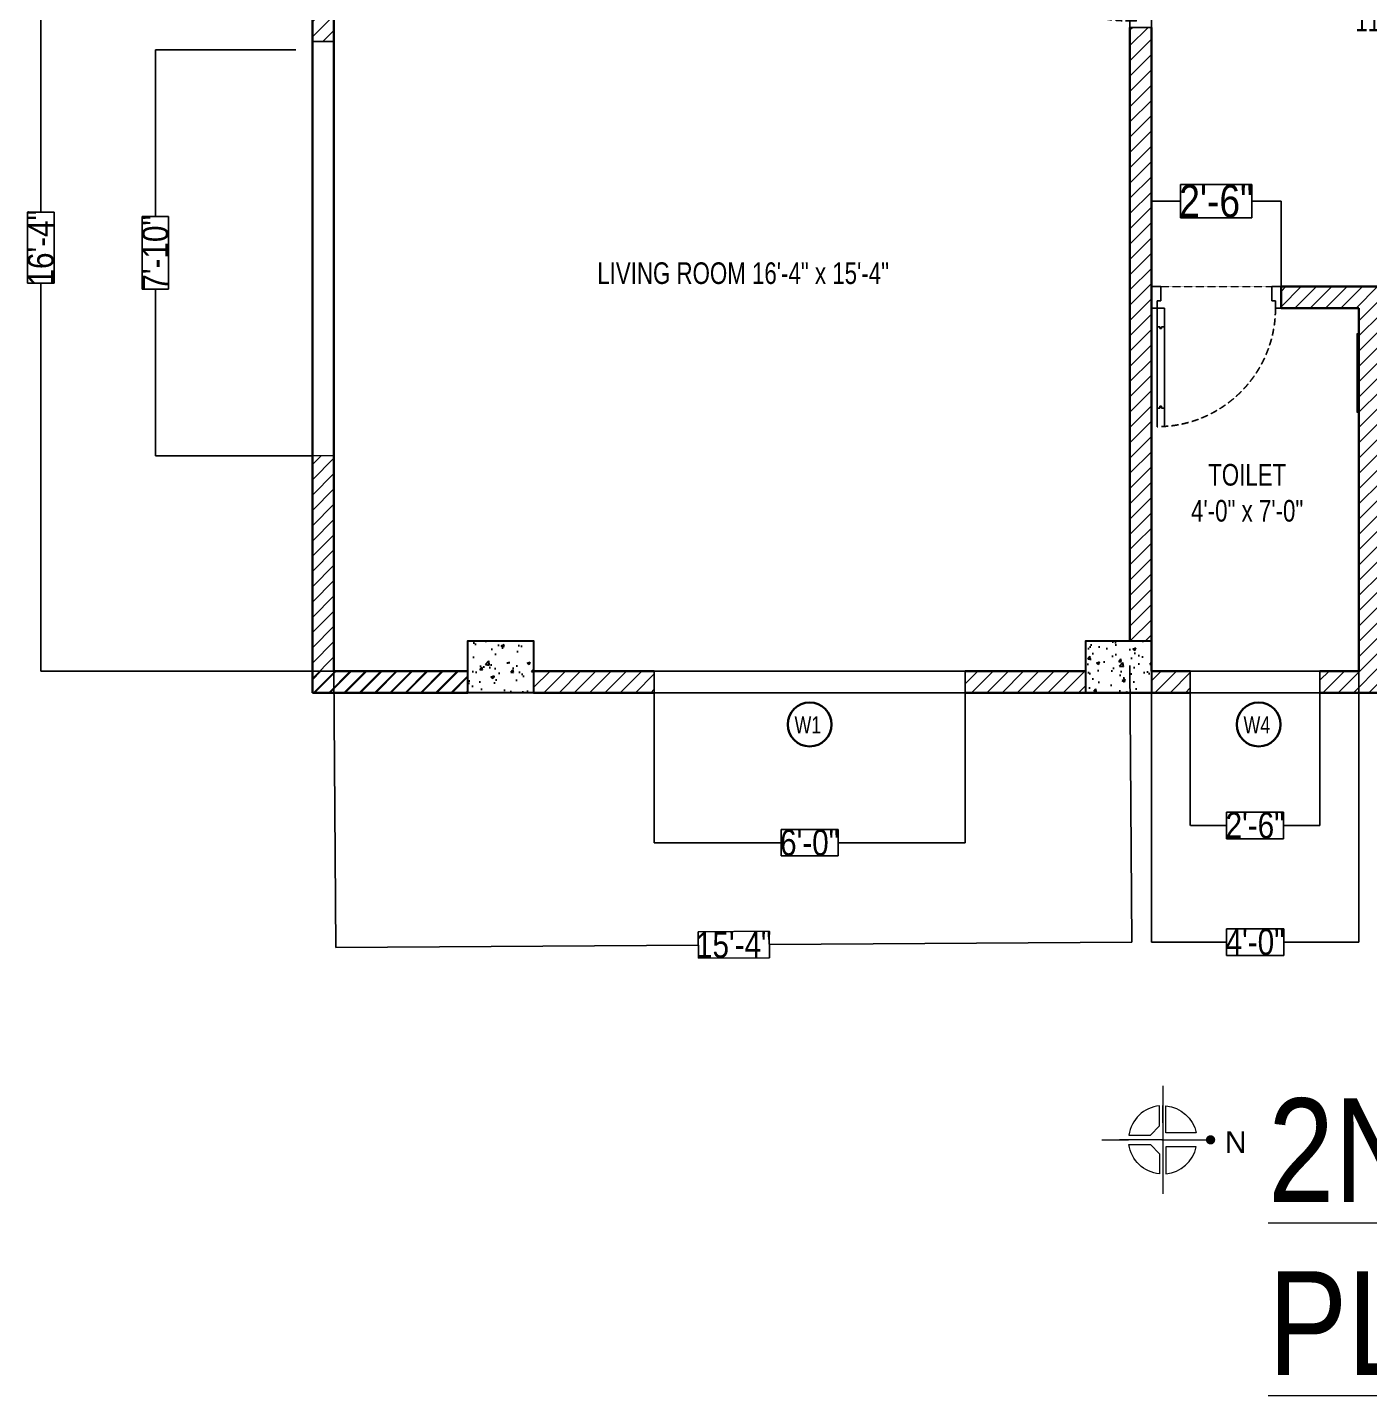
# Model space of a CAD drawing. Header units: feet. Extents: x 148946 to 3067997, y -35197 to 1690597.
# Drawn here: x 1116901 to 1427556, y 1110437 to 1427142 of the extents above; entities that cross this region are included whole.
import ezdxf

# ---------------------------------------------------------------- set-up
doc = ezdxf.new("R2010")
doc.units = ezdxf.units.FT
doc.header["$MEASUREMENT"] = 0
doc.header["$PDMODE"] = 35
doc.header["$PDSIZE"] = -10
doc.linetypes.add('DASHED2', pattern=[9.525, 6.35, -3.175])
doc.linetypes.add('HIDDEN', pattern=[0.375, 0.25, -0.125])
for name, color, linetype, lineweight in [('A-brick wall', 7, 'Continuous', 35), ('A-Text', 255, 'Continuous', 18), ('A-window sill', 66, 'Continuous', 15), ('col', 1, 'Continuous', 30), ('DIM', 13, 'Continuous', 9), ('FH_wall', 139, 'Continuous', 60), ('FURNITUR', 224, 'Continuous', 0), ('Glass', 209, 'Continuous', 5), ('Hach', 252, 'Continuous', 5), ('Hatch', 252, 'Continuous', 5)]:
    doc.layers.add(name, color=color, linetype=linetype, lineweight=lineweight)
doc.layers.add('D1', color=191, linetype='Continuous')
doc.layers.add('D2', color=40, linetype='Continuous')
doc.styles.add('ARIAL', font='arial.ttf', dxfattribs={"width": 0.9})
doc.styles.add('RS', font='arial.ttf')
doc.styles.get("Standard").update_dxf_attribs({"font": 'ARIALN.TTF'})
doc.dimstyles.new('latest', dxfattribs={"dimtxt": 960, "dimasz": 4, "dimexe": 2, "dimexo": 1.5, "dimgap": -1.5, "dimtad": 0, "dimdec": 1, "dimlfac": 0.001, "dimzin": 3, "dimdsep": 46, "dimlunit": 4, "dimtxsty": 'Standard', "dimcen": 0.09, "dimdle": 4, "dimclrd": 256, "dimclre": 256, "dimclrt": 7, "dimadec": 0, "dimazin": 0, "dimtfac": 600, "dimtdec": 1, "dimtofl": 0, "dimtmove": 2, "dimatfit": 3, "dimfxl": 2, "dimfrac": 1, "dimtolj": 1, "dimtzin": 0, "dimlwd": -1, "dimlwe": -1, "dimarcsym": 0})
doc.dimstyles.new('naya', dxfattribs={"dimtxt": 60, "dimasz": 4, "dimexe": 2, "dimexo": 1.5, "dimgap": -1.5, "dimtad": 0, "dimdec": 1, "dimlfac": 0.001, "dimzin": 3, "dimdsep": 46, "dimlunit": 4, "dimtxsty": 'Standard', "dimcen": 0.09, "dimdle": 4, "dimclrd": 256, "dimclre": 256, "dimclrt": 7, "dimadec": 0, "dimazin": 0, "dimtfac": 480, "dimtdec": 1, "dimtofl": 0, "dimtmove": 2, "dimatfit": 3, "dimfxl": 2, "dimfrac": 1, "dimtolj": 1, "dimtzin": 0, "dimlwd": -1, "dimlwe": -1, "dimarcsym": 0})
pattern_1 = [(50, (892854.4, 6006608.3), (7172.602, -627.521), [750, -8250]), (355, (892854, 6006608), (-1387.513, 7521.921), [600, -6600]), (100.4514, (893452, 6006556), (5785.094, 6894.395), [637.402, -7011.421]), (46.1842, (892854, 6008608), (10672.41, -1655.19), [1125, -12375]), (96.6356, (893744, 6008470), (9346.627, 9741.179), [956.103, -10517.13]), (351.1842, (892854, 6008608), (9346.62, 9741.186), [900, -9900]), (21, (893854.4, 6008108.3), (5969.0705, -4026.189), [750, -8250]), (326, (893854, 6008108), (2433.153, 7251.5), [600, -6600]), (71.4514, (894352, 6007773), (8402.226, 3225.305), [637.402, -7011.421]), (37.5, (892854.4, 6006608.3), (121.5986, 3328.9385), [0, -6520, 0, -6700, 0, -6625]), (7.5, (892854.4, 6006608.3), (2630.6954, 3944.117), [0, -3820, 0, -6370, 0, -2525]), (327.5, (890624.4, 6006608.3), (5338.2244, -225.5487), [0, -2500, 0, -7800, 0, -10350]), (317.5, (889624.4, 6006608.3), (5831.8617, 1001.05), [0, -3250, 0, -5180, 0, -7350])]
pattern_2 = [(45, (892854.4, 6006608.3), (-1767.767, 1767.767), [])]
pattern_3 = [(45, (-53942944.5, -35142858), (-1767.76695, 1767.76695), [])]

# ---------------------------------------------------------------- blocks, each defined once
blk = doc.blocks.new('door room')
at = {"layer": 'D1', "ltscale": 0.5}
for points in [[(1101.42, -1673.76), (1099.92, -1673.88), (1099.92, -1710.76), (1101.42, -1710.76)], [(1062.92, -1710.76), (1064.42, -1710.76), (1064.42, -1712.26), (1064.92, -1712.26), (1064.92, -1715.76), (1062.92, -1715.76)], [(1100.92, -1715.76), (1102.92, -1715.76), (1102.92, -1710.76), (1101.42, -1710.76), (1101.42, -1712.26), (1100.92, -1712.26)]]:
    blk.add_lwpolyline(points, close=True, dxfattribs=at)
at = {"layer": 'D1', "linetype": 'DASHED2', "ltscale": 0.25}
blk.add_arc((1101.42, -1710.76), 37, 90, 180, dxfattribs=at)
blk = doc.blocks.new('SRER')
at = {"layer": 'D2', "ltscale": 0.5, "extrusion": (1.66344e-08, -4.74122e-09, 1)}
for p, q in [((78.18, -4594.51, 0), (78.18, -4599.51, 0)), ((80.32, -4594.51, 0), (78.18, -4594.51, 0)), ((80.32, -4597.79, 0), (80.32, -4594.51, 0)), ((106.04, -4594.51, 0), (108.18, -4594.51, 0)), ((106.04, -4597.79, 0), (106.04, -4594.51, 0)), ((108.18, -4594.51, 0), (108.18, -4599.51, 0)), ((79.47, -4597.79, 0), (80.32, -4597.79, 0)), ((79.47, -4599.51, 0), (79.47, -4597.79, 0)), ((106.9, -4597.79, 0), (106.04, -4597.79, 0)), ((106.9, -4599.51, 0), (106.9, -4597.79, 0)), ((78.18, -4599.51, 0), (79.47, -4599.51, 0)), ((79.47, -4599.51, 0), (79.47, -4626.93, 0)), ((81.18, -4599.51, 0), (79.47, -4599.51, 0)), ((81.18, -4626.88, 0), (81.18, -4599.51, 0)), ((108.18, -4599.51, 0), (106.9, -4599.51, 0)), ((79.47, -4603.79, 0), (80.11, -4603.79, 0)), ((80.11, -4603.79, 0), (80.11, -4604.22, 0)), ((80.11, -4604.22, 0), (80.54, -4604.22, 0)), ((80.54, -4604.22, 0), (80.54, -4603.79, 0)), ((80.54, -4603.79, 0), (81.18, -4603.79, 0)), ((79.47, -4622.65, 0), (80.11, -4622.65, 0)), ((80.11, -4622.22, 0), (80.54, -4622.22, 0)), ((80.11, -4622.65, 0), (80.11, -4622.22, 0)), ((80.54, -4622.22, 0), (80.54, -4622.65, 0)), ((80.54, -4622.65, 0), (81.18, -4622.65, 0))]:
    blk.add_line(p, q, dxfattribs=at)
at = {"layer": 'D2', "linetype": 'DASHED2', "ltscale": 0.25, "extrusion": (-1.66344e-08, 4.74122e-09, -1)}
blk.add_ellipse((79.47, -4599.51, 0), major_axis=(19.39, 19.39, 0), ratio=1, start_param=0.785398, end_param=2.356194, dxfattribs=at)
at = {"layer": 'DIM', "linetype": 'HIDDEN', "ltscale": 0.2}
blk.add_line((80.32, -4594.51, 0), (106.04, -4594.51, 0), dxfattribs=at)
blk = doc.blocks.new('*D81')
at = {"ltscale": 0.2, "transparency": 16777216}
for p, q in [((1187856, 1278141), (1188297, 1214150)), ((1372056, 1279409), (1372496, 1215418)), ((1288603, 1217908), (1272148, 1217794)), ((1272148, 1217794), (1272190, 1211665)), ((1288645, 1211778), (1288603, 1217908)), ((1188301, 1214152), (1272169, 1214730)), ((1372492, 1215420), (1288624, 1214843)), ((1272190, 1211665), (1288645, 1211778))]:
    blk.add_line(p, q, dxfattribs=at)
for points in [[(1188301, 1214153), (1188301, 1214151), (1188297, 1214152)], [(1372492, 1215421), (1372492, 1215420), (1372496, 1215420)]]:
    blk.add_solid(points, dxfattribs=at)
at = {"layer": 'Defpoints', "color": 0, "ltscale": 0.2, "transparency": 16777216}
for p in [(1187856, 1278142), (1372056, 1279410), (1372496, 1215420)]:
    blk.add_point(p, dxfattribs=at)
at = {"color": 7, "ltscale": 0.2, "transparency": 16777216, "insert": (1280396, 1214786), "char_height": 960, "attachment_point": 5, "rotation": 0.39453}
blk.add_mtext('\\A1;{\\H6.25x;15\'-4"}', dxfattribs=at)
blk = doc.blocks.new('*D82')
at = {"ltscale": 0.2, "transparency": 16777216}
for p, q in [((1377056, 1278141), (1377056, 1215408)), ((1425056, 1278141), (1425056, 1215408)), ((1407702, 1218475), (1394409, 1218475)), ((1394409, 1218475), (1394409, 1212345)), ((1407702, 1212345), (1407702, 1218475)), ((1377060, 1215410), (1394409, 1215410)), ((1425052, 1215410), (1407702, 1215410)), ((1394409, 1212345), (1407702, 1212345))]:
    blk.add_line(p, q, dxfattribs=at)
for points in [[(1377060, 1215411), (1377060, 1215410), (1377056, 1215410)], [(1425052, 1215411), (1425052, 1215410), (1425056, 1215410)]]:
    blk.add_solid(points, dxfattribs=at)
at = {"layer": 'Defpoints', "color": 0, "ltscale": 0.2, "transparency": 16777216}
for p in [(1377056, 1278142), (1425056, 1278142), (1425056, 1215410)]:
    blk.add_point(p, dxfattribs=at)
at = {"color": 7, "ltscale": 0.2, "transparency": 16777216, "insert": (1401056, 1215410), "char_height": 960, "attachment_point": 5}
blk.add_mtext('\\A1;{\\H6.25x;4\'-0"}', dxfattribs=at)
blk = doc.blocks.new('*D84')
at = {"ltscale": 0.2, "transparency": 16777216}
for p, q in [((1187855, 1474142), (1120031, 1474142)), ((1120033, 1474138), (1120033, 1384370)), ((1123098, 1384370), (1116968, 1384370)), ((1116968, 1384370), (1116968, 1367914)), ((1123098, 1367914), (1123098, 1384370)), ((1116968, 1367914), (1123098, 1367914)), ((1120033, 1278146), (1120033, 1367914)), ((1187855, 1278142), (1120031, 1278142))]:
    blk.add_line(p, q, dxfattribs=at)
for points in [[(1120032, 1474138), (1120033, 1474138), (1120033, 1474142)], [(1120032, 1278146), (1120033, 1278146), (1120033, 1278142)]]:
    blk.add_solid(points, dxfattribs=at)
at = {"layer": 'Defpoints', "color": 0, "ltscale": 0.2, "transparency": 16777216}
for p in [(1120033, 1474142), (1187856, 1474142), (1187856, 1278142)]:
    blk.add_point(p, dxfattribs=at)
at = {"color": 7, "ltscale": 0.2, "transparency": 16777216, "insert": (1120033, 1376142), "char_height": 960, "attachment_point": 5, "rotation": 90}
blk.add_mtext('\\A1;{\\H6.25x;16\'-4"}', dxfattribs=at)
blk = doc.blocks.new('*D94')
at = {"ltscale": 0.2, "transparency": 16777216}
for p, q in [((1179031, 1421910), (1146531, 1421910)), ((1146533, 1421906), (1146533, 1383392)), ((1149598, 1383392), (1143468, 1383392)), ((1143468, 1383392), (1143468, 1366514)), ((1149598, 1366514), (1149598, 1383392)), ((1143468, 1366514), (1149598, 1366514)), ((1146533, 1328000), (1146533, 1366514)), ((1182855, 1327996), (1146531, 1327996))]:
    blk.add_line(p, q, dxfattribs=at)
for points in [[(1146532, 1421906), (1146533, 1421906), (1146533, 1421910)], [(1146532, 1328000), (1146533, 1328000), (1146533, 1327996)]]:
    blk.add_solid(points, dxfattribs=at)
at = {"layer": 'Defpoints', "color": 0, "ltscale": 0.2, "transparency": 16777216}
for p in [(1146533, 1421910), (1179033, 1421910), (1182856, 1327996)]:
    blk.add_point(p, dxfattribs=at)
at = {"color": 7, "ltscale": 0.2, "transparency": 16777216, "insert": (1146533, 1374953), "char_height": 960, "attachment_point": 5, "rotation": 90}
blk.add_mtext('\\A1;{\\H6.25x;7\'-10"}', dxfattribs=at)
blk = doc.blocks.new('*D95')
at = {"ltscale": 0.2, "transparency": 16777216}
for p, q in [((1261956, 1273141), (1261956, 1238408)), ((1333956, 1273141), (1333956, 1238408)), ((1261960, 1238410), (1291394, 1238410)), ((1304518, 1241475), (1291394, 1241475)), ((1291394, 1241475), (1291394, 1235345)), ((1304518, 1235345), (1304518, 1241475)), ((1333952, 1238410), (1304518, 1238410)), ((1291394, 1235345), (1304518, 1235345))]:
    blk.add_line(p, q, dxfattribs=at)
for points in [[(1261960, 1238411), (1261960, 1238410), (1261956, 1238410)], [(1333952, 1238411), (1333952, 1238410), (1333956, 1238410)]]:
    blk.add_solid(points, dxfattribs=at)
at = {"layer": 'Defpoints', "color": 0, "ltscale": 0.2, "transparency": 16777216}
for p in [(1261956, 1273142), (1333956, 1273142), (1333956, 1238410)]:
    blk.add_point(p, dxfattribs=at)
at = {"color": 7, "ltscale": 0.2, "transparency": 16777216, "insert": (1297956, 1238410), "char_height": 960, "attachment_point": 5}
blk.add_mtext('\\A1;{\\H6.25x;6\'-0"}', dxfattribs=at)
blk = doc.blocks.new('*D96')
at = {"ltscale": 0.2, "transparency": 16777216}
for p, q in [((1386056, 1273141), (1386056, 1242408)), ((1416056, 1273141), (1416056, 1242408)), ((1407644, 1245475), (1394467, 1245475)), ((1394467, 1245475), (1394467, 1239345)), ((1407644, 1239345), (1407644, 1245475)), ((1386060, 1242410), (1394467, 1242410)), ((1416052, 1242410), (1407644, 1242410)), ((1394467, 1239345), (1407644, 1239345))]:
    blk.add_line(p, q, dxfattribs=at)
for points in [[(1386060, 1242411), (1386060, 1242410), (1386056, 1242410)], [(1416052, 1242411), (1416052, 1242410), (1416056, 1242410)]]:
    blk.add_solid(points, dxfattribs=at)
at = {"layer": 'Defpoints', "color": 0, "ltscale": 0.2, "transparency": 16777216}
for p in [(1386056, 1273142), (1416056, 1273142), (1416056, 1242410)]:
    blk.add_point(p, dxfattribs=at)
at = {"color": 7, "ltscale": 0.2, "transparency": 16777216, "insert": (1401056, 1242410), "char_height": 960, "attachment_point": 5}
blk.add_mtext('\\A1;{\\H6.25x;2\'-6"}', dxfattribs=at)
blk = doc.blocks.new('*D100')
at = {"ltscale": 0.2, "transparency": 16777216}
for p, q in [((1400291, 1390741), (1383820, 1390741)), ((1383820, 1390741), (1383820, 1383080)), ((1400291, 1383080), (1400291, 1390741)), ((1377056, 1367143), (1377056, 1386912)), ((1377060, 1386910), (1383820, 1386910)), ((1407052, 1386910), (1400291, 1386910)), ((1407056, 1367143), (1407056, 1386912)), ((1383820, 1383080), (1400291, 1383080))]:
    blk.add_line(p, q, dxfattribs=at)
for points in [[(1377060, 1386911), (1377060, 1386910), (1377056, 1386910)], [(1407052, 1386911), (1407052, 1386910), (1407056, 1386910)]]:
    blk.add_solid(points, dxfattribs=at)
at = {"layer": 'Defpoints', "color": 0, "ltscale": 0.2, "transparency": 16777216}
for p in [(1377056, 1386910), (1377056, 1367142), (1407056, 1367142, 0)]:
    blk.add_point(p, dxfattribs=at)
at = {"color": 7, "ltscale": 0.2, "transparency": 16777216, "insert": (1392056, 1386910), "char_height": 60, "attachment_point": 5}
blk.add_mtext('\\A1;{\\H125x;2\'-6"}', dxfattribs=at)

msp = doc.modelspace()

# ---------------------------------------------------------------- hatches: boundary and pattern name
at = {"layer": 'col', "ltscale": 0.2}
h = msp.add_hatch(dxfattribs=at)
h.set_pattern_fill('AR-CONC', color=3, scale=1000, style=0)
h.set_pattern_definition(pattern_1)
h.paths.add_polyline_path([(1218856.13, 1273142), (1218856.13, 1285142), (1234055.5, 1285142), (1234055.5, 1273142)])
h = msp.add_hatch(dxfattribs=at)
h.set_pattern_fill('AR-CONC', color=3, scale=1000, style=0)
h.set_pattern_definition(pattern_1)
h.paths.add_polyline_path([(1361856.13, 1273142), (1361856.13, 1285142), (1377055.5, 1285142), (1377055.5, 1273142)])
at = {"layer": 'Hach', "ltscale": 0.2}
h = msp.add_hatch(dxfattribs=at)
h.set_pattern_fill('ANSI31', color=252, scale=20000, style=0)
h.set_pattern_definition(pattern_2)
h.paths.add_polyline_path([(1377055.5, 1427142), (1372055.5, 1427142), (1372055.5, 1307811.58), (1377055.5, 1307811.58)])
h = msp.add_hatch(dxfattribs=at)
h.set_pattern_fill('ANSI31', color=252, scale=20000, style=0)
h.set_pattern_definition(pattern_2)
h.paths.add_polyline_path([(1430055.5, 1367142), (1407055.5, 1367142), (1407055.5, 1362142), (1425055.5, 1362142), (1425055.5, 1307811.58), (1430055.5, 1307811.58)])
h = msp.add_hatch(dxfattribs=at)
h.set_pattern_fill('ANSI31', color=252, scale=20000, style=0)
h.set_pattern_definition(pattern_2)
h.paths.add_polyline_path([(1377055.5, 1307811.58), (1372055.5, 1307811.58), (1372055.5, 1299692.29), (1372289.35, 1299546.16), (1372055.5, 1299540.6), (1372055.5, 1285142), (1377055.5, 1285142)])
h = msp.add_hatch(dxfattribs=at)
h.set_pattern_fill('ANSI31', color=252, scale=20000, style=0)
h.set_pattern_definition(pattern_2)
h.paths.add_polyline_path([(1442055.5, 1278142), (1430055.5, 1278142), (1430055.5, 1307811.58), (1425055.5, 1307811.58), (1425055.5, 1278142), (1416055.5, 1278142), (1416055.5, 1273142), (1442055.5, 1273142)])
h = msp.add_hatch(dxfattribs=at)
h.set_pattern_fill('ANSI31', color=252, scale=20000, style=0)
h.set_pattern_definition(pattern_2)
h.paths.add_polyline_path([(1218856.13, 1278142), (1182856.13, 1278142), (1182856.13, 1273142), (1218856.13, 1273142)])
h = msp.add_hatch(dxfattribs=at)
h.set_pattern_fill('ANSI31', color=252, scale=20000, style=0)
h.set_pattern_definition(pattern_2)
h.paths.add_polyline_path([(1261955.82, 1278142), (1234055.5, 1278142), (1234055.5, 1273142), (1261955.82, 1273142)])
h = msp.add_hatch(dxfattribs=at)
h.set_pattern_fill('ANSI31', color=252, scale=20000, style=0)
h.set_pattern_definition(pattern_2)
h.paths.add_polyline_path([(1361856.13, 1278142), (1333955.82, 1278142), (1333955.82, 1273142), (1361856.13, 1273142)])
h = msp.add_hatch(dxfattribs=at)
h.set_pattern_fill('ANSI31', color=252, scale=20000, style=0)
h.set_pattern_definition(pattern_2)
h.paths.add_polyline_path([(1386055.5, 1278142), (1377055.5, 1278142), (1377055.5, 1273142), (1386055.5, 1273142)])
at = {"layer": 'Hatch', "ltscale": 0.2}
h = msp.add_hatch(dxfattribs=at)
h.set_pattern_fill('ANSI31', color=252, scale=20000)
h.set_pattern_definition(pattern_3)
h.paths.add_polyline_path([(1187856.13, 1474142), (1192856.13, 1474142), (1218856.13, 1474142), (1218856.13, 1479142), (1187856.13, 1479142), (1187856.13, 1508642), (1182856.13, 1508642), (1182856.13, 1474142), (1182856.13, 1423848.92), (1187856.13, 1423848.92)])
h = msp.add_hatch(dxfattribs=at)
h.set_pattern_fill('ANSI31', color=252, scale=20000)
h.set_pattern_definition(pattern_3)
h.paths.add_polyline_path([(1187856.13, 1327995.56), (1182856.13, 1327995.56), (1182856.13, 1273142), (1218856.13, 1273142), (1218856.13, 1278142), (1187856.13, 1278142)])

# ---------------------------------------------------------------- linework, layer by layer
at = {"layer": 'A-brick wall'}
for p, q in [((1182856.13, 1474142), (1182856.13, 1273142)), ((1187856.13, 1474142), (1187856.13, 1278142)), ((1372055.5, 1285142), (1372055.5, 1427142)), ((1377055.5, 1278142), (1377055.5, 1427142)), ((1407055.5, 1367142, 0), (1407055.5, 1362142, 0)), ((1430055.5, 1367142), (1407055.5, 1367142, 0)), ((1425055.5, 1362142), (1407055.5, 1362142, 0)), ((1425055.5, 1278142), (1425055.5, 1362142)), ((1187856.13, 1278142), (1218856.13, 1278142)), ((1261955.82, 1278142), (1234055.5, 1278142)), ((1361856.13, 1278142), (1333955.82, 1278142)), ((1386055.5, 1278142), (1377055.5, 1278142)), ((1425055.5, 1278142), (1416055.5, 1278142)), ((1182856.13, 1273142), (1218856.13, 1273142)), ((1261955.82, 1273142), (1234055.5, 1273142)), ((1386055.5, 1273142), (1333955.82, 1273142)), ((1442055.5, 1273142), (1416055.5, 1273142))]:
    msp.add_line(p, q, dxfattribs=at)
for centre in [(1297955.82, 1265787.23), (1401875.39, 1265787.23)]:
    msp.add_circle(centre, 5081.96, dxfattribs=at)
at = {"layer": 'A-Text'}
msp.add_line((1379675.17, 1169642), (1369696.33, 1169642), dxfattribs=at)
for points in [[(1379675.17, 1182157.98), (1379675.17, 1157126.02)], [(1379675.17, 1173600.08), (1379675.17, 1177558.15)], [(1365555.5, 1169642), (1371759.02, 1169642)], [(1379432.35, 1169642), (1390742.15, 1169642)]]:
    msp.add_lwpolyline(points, dxfattribs=at)
for points in [[(1376812.27, 1170737.18), (1378927.02, 1172851.93), (1378927.02, 1177522.72), (1378927.02, 1177522.72, 0.347379481), (1371835.14, 1170737.18), (1371835.14, 1170737.18)], [(1380423.32, 1177522.72, -0.328937045), (1387425.58, 1171253.4), (1380423.32, 1171253.4), (1380423.32, 1177522.72)], [(1371835.14, 1168546.82), (1371835.14, 1168546.82), (1376812.27, 1168546.82), (1378927.02, 1166432.07), (1378927.02, 1161761.28), (1378927.02, 1161761.28, -0.347379481)], [(1380423.32, 1161761.28, 0.328937045), (1387425.58, 1168030.6), (1380423.32, 1168030.6), (1380423.32, 1161761.28)]]:
    msp.add_lwpolyline(points, format="xyb", close=True, dxfattribs=at)
at = {"layer": 'A-Text', "color": 1, "const_width": 1068.79}
msp.add_lwpolyline([(1390742.15, 1170176.39, 1), (1390742.15, 1169107.61, 1)], format="xyb", close=True, dxfattribs=at)
at = {"layer": 'A-window sill'}
for p, q in [((1192856.13, 1278142), (1187856.13, 1278142)), ((1261955.82, 1278142), (1333955.82, 1278142)), ((1333955.82, 1278142), (1333955.82, 1273142)), ((1386055.5, 1278142), (1416055.5, 1278142)), ((1386055.5, 1273142), (1386055.5, 1278142)), ((1416055.5, 1278142), (1416055.5, 1273142)), ((1416055.5, 1273142), (1386055.5, 1273142))]:
    msp.add_line(p, q, dxfattribs=at)
at = {"layer": 'A-window sill', "color": 217, "true_color": 0x93278f}
for p, q in [((1261955.82, 1273142), (1261955.82, 1278142)), ((1333955.82, 1273142), (1261955.82, 1273142))]:
    msp.add_line(p, q, dxfattribs=at)
at = {"layer": 'col', "color": 3}
for points in [[(1218856.13, 1273142), (1218856.13, 1285142), (1234055.5, 1285142), (1234055.5, 1273142)], [(1361856.13, 1273142), (1361856.13, 1285142), (1377055.5, 1285142), (1377055.5, 1273142)]]:
    msp.add_lwpolyline(points, close=True, dxfattribs=at)
at = {"layer": 'FURNITUR'}
msp.add_lwpolyline([(1425055.5, 1338074.59), (1425055.5, 1356214.05), (1424555.5, 1356214.05), (1424555.5, 1338074.59)], close=True, dxfattribs=at)
at = {"layer": 'Glass', "ltscale": 0.2}
for p, q in [((1187856.13, 1423848.92), (1182856.13, 1423848.92)), ((1182856.13, 1327995.56), (1182856.13, 1423848.92)), ((1182856.13, 1423848.92), (1187856.13, 1423848.92)), ((1187856.13, 1423848.92), (1187856.13, 1327995.56)), ((1187856.13, 1327995.56), (1182856.13, 1327995.56)), ((1386055.5, 1278142), (1386055.5, 1273142)), ((1416055.5, 1278142), (1386055.5, 1278142)), ((1416055.5, 1273142), (1416055.5, 1278142)), ((1386055.5, 1273142), (1416055.5, 1273142))]:
    msp.add_line(p, q, dxfattribs=at)
at = {"layer": 'Glass', "color": 217, "ltscale": 0.2, "true_color": 0x93278f}
for p, q in [((1261955.82, 1278142), (1261955.82, 1273142)), ((1333955.82, 1278142), (1261955.82, 1278142)), ((1333955.82, 1273142), (1333955.82, 1278142)), ((1261955.82, 1273142), (1333955.82, 1273142))]:
    msp.add_line(p, q, dxfattribs=at)

# ---------------------------------------------------------------- block references
at = {"layer": 'FH_wall', "xscale": 1000, "yscale": 1000, "zscale": 1000, "rotation": 90}
msp.add_blockref('door room', (-338700.7, 364217.61), dxfattribs=at)
at = {"layer": 'Hatch', "xscale": 1000, "yscale": 1000, "zscale": 1000}
msp.add_blockref('SRER', (1298874.52, 5961647.73, 0), dxfattribs=at)

# ---------------------------------------------------------------- texts
at = {"layer": 'A-Text', "attachment_point": 5, "style": 'ARIAL'}
for s, insert, char_height, width in [('{\\fArial Narrow|b0|i0|c0|p34;\\C4;DINING\\C256;\\P11\'-4" x 10\'-5"}', (1440116.15, 1432833.86), 5000, 42957.5174), ('{\\fArial Narrow|b0|i0|c0|p34;\\C4;LIVING ROOM\\C256; 16\'-4" x 15\'-4"}', (1282563.21, 1370211.44), 5000, 181347.8923), ('{\\fArial Narrow|b0|i0|c0|p34;\\C4;TOILET\\C256;\\P4\'-0" x 7\'-0"}', (1399214.12, 1319379.04), 5000, 42957.5174), ('{\\fArial Narrow|b0|i0|c0|p34;\\C4;W1}', (1297546.45, 1265698.46), 4000, 42957.5174), ('{\\fArial Narrow|b0|i0|c0|p34;\\C4;W4}', (1401466.03, 1265698.46), 4000, 42957.5174)]:
    msp.add_mtext(s, dxfattribs=dict(at, insert=insert, char_height=char_height, width=width))
at = {"layer": 'A-Text', "insert": (1404055.03, 1179245.24), "char_height": 24000, "width": 216849.9927, "attachment_point": 1}
msp.add_mtext('{\\L2ND FLOOR PLAN}', dxfattribs=at)
at = {"layer": 'A-Text', "color": 1, "insert": (1396561.27, 1171613.8), "char_height": 5000, "attachment_point": 8, "rotation": 180, "style": 'RS'}
msp.add_mtext('N', dxfattribs=at)

# ---------------------------------------------------------------- dimensions: what is measured, and where the dimension line sits
at = {"ltscale": 0.2}
for base, p1, p2, picture, middle in [((1120032.79, 1474142), (1187856.13, 1278142), (1187856.13, 1474142), '*D84', (1120032.79, 1376142)), ((1146532.79, 1421910.39), (1182856.13, 1327995.56), (1179032.79, 1421910.39), '*D94', (1146532.79, 1374952.98))]:
    dim = msp.add_linear_dim(base=base, p1=p1, p2=p2, angle=90, text='{\\H6.25x;<>}', dimstyle='latest', dxfattribs=at)
    dim.commit()
    dim.dimension.update_dxf_attribs({"geometry": picture, "text_midpoint": middle})
for base, p1, p2, text, dimstyle, picture, middle in [((1377055.5, 1386910.39), (1407055.5, 1367142, 0), (1377055.5, 1367142), '{\\H125x;<>}', 'naya', '*D100', (1392055.5, 1386910.39)), ((1425055.5, 1215410.39), (1377055.5, 1278142), (1425055.5, 1278142), '{\\H6.25x;<>}', 'latest', '*D82', (1401055.5, 1215410.39)), ((1333955.82, 1238410.39), (1261955.82, 1273142), (1333955.82, 1273142), '{\\H6.25x;<>}', 'latest', '*D95', (1297955.82, 1238410.39)), ((1416055.5, 1242410.39), (1386055.5, 1273142), (1416055.5, 1273142), '{\\H6.25x;<>}', 'latest', '*D96', (1401055.5, 1242410.39))]:
    dim = msp.add_linear_dim(base=base, p1=p1, p2=p2, text=text, dimstyle=dimstyle, dxfattribs=at)
    dim.commit()
    dim.dimension.update_dxf_attribs({"geometry": picture, "text_midpoint": middle})
dim = msp.add_aligned_dim(p1=(1187856.13, 1278142), p2=(1372055.5, 1279410.39), distance=-63991.44, text='{\\H6.25x;<>}', dimstyle='latest', dxfattribs=at)
dim.commit()
dim.dimension.update_dxf_attribs({"geometry": '*D81', "text_midpoint": (1280396.45, 1214786.27)})

doc.saveas('drawing.dxf')
